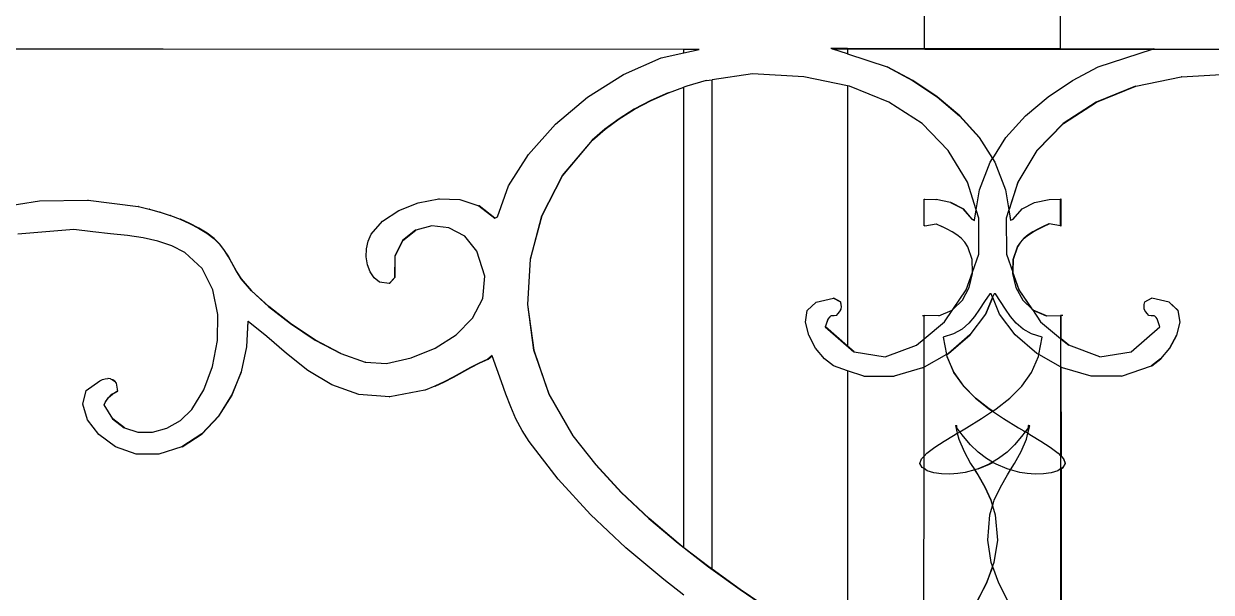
# Model space of a CAD drawing. Header units: inches. Extents: x -343 to 13887, y -13069 to -746.
# Drawn here: x 3454.14 to 3475.61, y -9211.92 to -9201.64 of the extents above; entities that cross this region are included whole.
import ezdxf

# ---------------------------------------------------------------- set-up
doc = ezdxf.new("R2010")
doc.units = ezdxf.units.IN
doc.header["$LTSCALE"] = 17
doc.header["$MEASUREMENT"] = 0
doc.layers.add('OUTLINE', color=1, linetype='Continuous', lineweight=25)

# ---------------------------------------------------------------- blocks, each defined once
blk = doc.blocks.new('fddd')
for p, q in [((-426.08, -3264.215), (-426.08, -3265.049)), ((-423.612, -3265.049), (-423.612, -3264.215)), ((-439.835, -3265.055), (-449.682, -3265.045)), ((-439.835, -3265.055), (-449.679, -3265.055)), ((-430.42, -3265.065), (-439.835, -3265.055)), ((-430.42, -3265.126), (-430.42, -3265.065)), ((-430.42, -3265.126), (-430.146, -3265.065)), ((-430.146, -3265.065), (-430.42, -3265.065)), ((-427.761, -3265.045), (-427.766, -3265.045)), ((-427.734, -3265.055), (-427.761, -3265.045)), ((-427.464, -3265.045), (-427.761, -3265.045)), ((-427.729, -3265.055), (-427.734, -3265.055)), ((-427.464, -3265.142), (-427.729, -3265.055)), ((-427.464, -3265.055), (-427.729, -3265.055)), ((-427.464, -3265.045), (-427.464, -3265.055)), ((-426.08, -3265.049), (-427.464, -3265.045)), ((-427.464, -3265.055), (-427.464, -3265.142)), ((-426.08, -3265.055), (-427.464, -3265.055)), ((-426.08, -3265.049), (-426.08, -3265.055)), ((-424.839, -3265.052), (-426.08, -3265.049)), ((-426.065, -3265.055), (-426.08, -3265.055)), ((-426.065, -3265.055), (-424.839, -3265.052)), ((-426.065, -3265.055), (-423.612, -3265.055)), ((-423.612, -3265.049), (-424.839, -3265.052)), ((-423.612, -3265.055), (-424.839, -3265.052)), ((-423.612, -3265.049), (-423.598, -3265.049)), ((-423.612, -3265.055), (-423.612, -3265.049)), ((-423.612, -3265.055), (-423.598, -3265.055)), ((-423.598, -3265.049), (-421.917, -3265.045)), ((-423.598, -3265.049), (-423.598, -3265.055)), ((-423.598, -3265.055), (-421.949, -3265.055)), ((-422.933, -3265.376), (-421.949, -3265.055)), ((-421.949, -3265.055), (-421.917, -3265.045)), ((-421.949, -3265.055), (-409.847, -3265.055)), ((-431.514, -3265.513), (-430.832, -3265.217)), ((-430.832, -3265.217), (-430.42, -3265.126)), ((-427.464, -3265.142), (-426.749, -3265.376)), ((-432.162, -3265.924), (-431.514, -3265.513)), ((-429.179, -3265.501), (-429.913, -3265.61)), ((-428.251, -3265.555), (-429.179, -3265.501)), ((-426.749, -3265.376), (-426.288, -3265.627)), ((-426.744, -3265.376), (-426.749, -3265.376)), ((-426.283, -3265.627), (-426.744, -3265.376)), ((-423.394, -3265.627), (-422.933, -3265.376)), ((-421.427, -3265.555), (-420.503, -3265.501)), ((-430.7, -3265.847), (-430.42, -3265.746)), ((-430.371, -3265.727), (-430.42, -3265.746)), ((-430.42, -3274.078), (-430.42, -3265.746)), ((-430.367, -3265.727), (-430.371, -3265.727)), ((-430.022, -3265.625), (-430.367, -3265.727)), ((-430.018, -3265.625), (-430.022, -3265.625)), ((-430.018, -3265.625), (-429.913, -3265.61)), ((-429.913, -3274.467), (-429.913, -3265.61)), ((-427.464, -3265.721), (-428.251, -3265.555)), ((-427.464, -3265.721), (-427.464, -3270.432)), ((-427.427, -3265.729), (-427.464, -3265.721)), ((-426.714, -3266.014), (-427.427, -3265.729)), ((-426.288, -3265.627), (-425.845, -3265.922)), ((-426.283, -3265.627), (-426.288, -3265.627)), ((-425.84, -3265.922), (-426.283, -3265.627)), ((-423.837, -3265.922), (-423.394, -3265.627)), ((-422.255, -3265.729), (-422.969, -3266.014)), ((-422.964, -3266.014), (-422.251, -3265.729)), ((-422.255, -3265.729), (-422.251, -3265.729)), ((-422.251, -3265.729), (-421.431, -3265.555)), ((-421.427, -3265.555), (-421.431, -3265.555)), ((-432.744, -3266.417), (-432.162, -3265.924)), ((-430.705, -3265.847), (-431.021, -3265.986)), ((-431.016, -3265.986), (-430.7, -3265.847)), ((-430.7, -3265.847), (-430.705, -3265.847)), ((-425.845, -3265.922), (-425.438, -3266.265)), ((-425.84, -3265.922), (-425.845, -3265.922)), ((-425.433, -3266.265), (-425.84, -3265.922)), ((-424.245, -3266.265), (-423.837, -3265.922)), ((-431.318, -3266.143), (-431.595, -3266.315)), ((-431.59, -3266.315), (-431.313, -3266.143)), ((-431.021, -3265.986), (-431.318, -3266.143)), ((-431.313, -3266.143), (-431.318, -3266.143)), ((-431.313, -3266.143), (-431.016, -3265.986)), ((-431.016, -3265.986), (-431.021, -3265.986)), ((-426.117, -3266.404), (-426.714, -3266.014)), ((-422.969, -3266.014), (-423.566, -3266.404)), ((-423.561, -3266.404), (-422.964, -3266.014)), ((-422.969, -3266.014), (-422.964, -3266.014)), ((-431.595, -3266.315), (-431.849, -3266.502)), ((-431.845, -3266.502), (-431.59, -3266.315)), ((-431.59, -3266.315), (-431.595, -3266.315)), ((-425.438, -3266.265), (-425.084, -3266.657)), ((-425.433, -3266.265), (-425.438, -3266.265)), ((-425.079, -3266.657), (-425.433, -3266.265)), ((-424.599, -3266.657), (-424.245, -3266.265)), ((-433.23, -3266.964), (-432.744, -3266.417)), ((-431.849, -3266.502), (-432.081, -3266.704)), ((-432.076, -3266.704), (-431.845, -3266.502)), ((-431.845, -3266.502), (-431.849, -3266.502)), ((-425.642, -3266.889), (-426.117, -3266.404)), ((-423.566, -3266.404), (-424.04, -3266.889)), ((-424.035, -3266.889), (-423.561, -3266.404)), ((-423.566, -3266.404), (-423.561, -3266.404)), ((-432.081, -3266.704), (-432.619, -3267.346)), ((-432.614, -3267.346), (-432.076, -3266.704)), ((-432.076, -3266.704), (-432.081, -3266.704)), ((-425.079, -3266.657), (-425.084, -3266.657)), ((-425.084, -3266.657), (-424.841, -3267.037)), ((-424.839, -3267.033), (-425.079, -3266.657)), ((-424.839, -3267.033), (-424.599, -3266.657)), ((-433.59, -3267.533), (-433.23, -3266.964)), ((-425.297, -3267.461), (-425.642, -3266.889)), ((-424.882, -3267.101), (-424.841, -3267.037)), ((-424.841, -3267.037), (-424.839, -3267.033)), ((-424.841, -3267.037), (-424.8, -3267.101)), ((-424.04, -3266.889), (-424.385, -3267.461)), ((-424.38, -3267.461), (-424.035, -3266.889)), ((-424.04, -3266.889), (-424.035, -3266.889)), ((-425.077, -3267.6), (-424.882, -3267.101)), ((-424.8, -3267.101), (-424.606, -3267.6)), ((-432.619, -3267.346), (-432.992, -3268.073)), ((-432.988, -3268.073), (-432.614, -3267.346)), ((-432.614, -3267.346), (-432.619, -3267.346)), ((-425.135, -3267.967), (-425.297, -3267.461)), ((-424.385, -3267.461), (-424.544, -3267.957)), ((-424.543, -3267.967), (-424.38, -3267.461)), ((-424.385, -3267.461), (-424.38, -3267.461)), ((-433.792, -3268.093), (-433.59, -3267.533)), ((-425.135, -3267.967), (-425.077, -3267.6)), ((-424.606, -3267.6), (-424.547, -3267.967)), ((-442.895, -3267.933), (-442.073, -3267.803)), ((-442.073, -3267.803), (-441.198, -3267.788)), ((-441.193, -3267.788), (-441.198, -3267.788)), ((-441.193, -3267.788), (-440.288, -3267.907)), ((-435.578, -3267.976), (-435.229, -3267.837)), ((-435.229, -3267.837), (-434.852, -3267.767)), ((-434.847, -3267.767), (-434.852, -3267.767)), ((-434.847, -3267.767), (-434.475, -3267.78)), ((-434.47, -3267.78), (-434.475, -3267.78)), ((-434.47, -3267.78), (-434.128, -3267.891)), ((-434.128, -3267.891), (-433.841, -3268.114)), ((-434.123, -3267.891), (-434.128, -3267.891)), ((-433.838, -3268.113), (-434.123, -3267.891)), ((-426.08, -3267.774), (-426.065, -3267.774)), ((-426.08, -3268.257), (-426.08, -3267.774)), ((-426.065, -3267.774), (-425.867, -3267.777)), ((-425.867, -3267.777), (-425.862, -3267.777)), ((-425.599, -3267.832), (-425.862, -3267.777)), ((-425.599, -3267.832), (-425.595, -3267.832)), ((-425.599, -3267.832), (-425.375, -3267.949)), ((-425.37, -3267.949), (-425.595, -3267.832)), ((-424.308, -3267.949), (-424.083, -3267.832)), ((-424.083, -3267.832), (-423.815, -3267.777)), ((-423.815, -3267.777), (-423.613, -3267.774)), ((-423.598, -3267.774), (-423.613, -3267.774)), ((-423.612, -3268.255), (-423.613, -3267.774)), ((-423.598, -3268.257), (-423.598, -3267.774)), ((-440.284, -3267.907), (-440.288, -3267.907)), ((-440.284, -3267.907), (-440.091, -3267.952)), ((-440.086, -3267.952), (-440.091, -3267.952)), ((-440.086, -3267.952), (-439.897, -3268.006)), ((-439.893, -3268.006), (-439.897, -3268.006)), ((-439.893, -3268.006), (-439.71, -3268.067)), ((-439.705, -3268.067), (-439.71, -3268.067)), ((-439.705, -3268.067), (-439.529, -3268.136)), ((-435.869, -3268.17), (-435.578, -3267.976)), ((-433.841, -3268.114), (-433.838, -3268.113)), ((-433.838, -3268.113), (-433.792, -3268.093)), ((-432.992, -3268.073), (-433.203, -3268.859)), ((-433.198, -3268.859), (-432.988, -3268.073)), ((-432.988, -3268.073), (-432.992, -3268.073)), ((-425.375, -3267.949), (-425.37, -3267.949)), ((-425.375, -3267.949), (-425.215, -3268.135)), ((-425.21, -3268.135), (-425.37, -3267.949)), ((-425.165, -3268.154), (-425.135, -3267.967)), ((-425.088, -3268.114), (-425.135, -3267.967)), ((-425.09, -3268.765), (-425.088, -3268.114)), ((-424.547, -3267.967), (-424.595, -3268.114)), ((-424.595, -3268.114), (-424.592, -3268.765)), ((-424.544, -3267.957), (-424.547, -3267.967)), ((-424.547, -3267.967), (-424.517, -3268.155)), ((-424.543, -3267.967), (-424.544, -3267.957)), ((-424.513, -3268.154), (-424.543, -3267.967)), ((-424.468, -3268.135), (-424.308, -3267.949)), ((-441.454, -3268.321), (-442.466, -3268.404)), ((-441.11, -3268.364), (-441.454, -3268.321)), ((-439.529, -3268.136), (-439.358, -3268.212)), ((-439.525, -3268.136), (-439.529, -3268.136)), ((-439.353, -3268.212), (-439.525, -3268.136)), ((-439.358, -3268.212), (-439.197, -3268.294)), ((-439.353, -3268.212), (-439.358, -3268.212)), ((-439.192, -3268.294), (-439.353, -3268.212)), ((-439.197, -3268.294), (-439.049, -3268.384)), ((-439.192, -3268.294), (-439.197, -3268.294)), ((-439.044, -3268.384), (-439.192, -3268.294)), ((-436.073, -3268.404), (-435.869, -3268.17)), ((-434.979, -3268.254), (-435.268, -3268.332)), ((-434.669, -3268.289), (-434.979, -3268.254)), ((-434.384, -3268.441), (-434.669, -3268.289)), ((-426.065, -3268.255), (-426.08, -3268.257)), ((-426.065, -3268.255), (-425.859, -3268.218)), ((-425.859, -3268.218), (-425.759, -3268.265)), ((-425.662, -3268.312), (-425.759, -3268.265)), ((-425.571, -3268.362), (-425.662, -3268.312)), ((-425.215, -3268.135), (-425.21, -3268.135)), ((-425.215, -3268.135), (-425.165, -3268.155)), ((-425.165, -3268.154), (-425.21, -3268.135)), ((-425.165, -3268.155), (-425.165, -3268.154)), ((-424.517, -3268.155), (-424.513, -3268.154)), ((-424.513, -3268.154), (-424.468, -3268.135)), ((-424.02, -3268.312), (-424.111, -3268.362)), ((-424.107, -3268.362), (-424.016, -3268.312)), ((-423.924, -3268.265), (-424.02, -3268.312)), ((-424.016, -3268.312), (-424.02, -3268.312)), ((-424.016, -3268.312), (-423.919, -3268.265)), ((-423.823, -3268.218), (-423.924, -3268.265)), ((-423.919, -3268.265), (-423.924, -3268.265)), ((-423.919, -3268.265), (-423.82, -3268.218)), ((-423.82, -3268.218), (-423.823, -3268.218)), ((-423.612, -3268.255), (-423.82, -3268.218)), ((-423.612, -3268.255), (-423.598, -3268.257)), ((-440.787, -3268.398), (-441.11, -3268.364)), ((-440.483, -3268.43), (-440.787, -3268.398)), ((-440.198, -3268.471), (-440.483, -3268.43)), ((-439.931, -3268.53), (-440.198, -3268.471)), ((-439.68, -3268.615), (-439.931, -3268.53)), ((-439.049, -3268.384), (-438.92, -3268.481)), ((-439.044, -3268.384), (-439.049, -3268.384)), ((-438.915, -3268.481), (-439.044, -3268.384)), ((-438.92, -3268.481), (-438.816, -3268.586)), ((-438.915, -3268.481), (-438.92, -3268.481)), ((-438.812, -3268.586), (-438.915, -3268.481)), ((-436.159, -3268.669), (-436.129, -3268.529)), ((-436.129, -3268.529), (-436.073, -3268.404)), ((-435.509, -3268.518), (-435.649, -3268.806)), ((-435.644, -3268.806), (-435.505, -3268.518)), ((-435.272, -3268.332), (-435.509, -3268.518)), ((-435.505, -3268.518), (-435.509, -3268.518)), ((-435.505, -3268.518), (-435.268, -3268.332)), ((-435.268, -3268.332), (-435.272, -3268.332)), ((-434.164, -3268.715), (-434.384, -3268.441)), ((-425.487, -3268.416), (-425.571, -3268.362)), ((-425.411, -3268.477), (-425.487, -3268.416)), ((-425.344, -3268.549), (-425.411, -3268.477)), ((-424.272, -3268.477), (-424.338, -3268.549)), ((-424.333, -3268.549), (-424.267, -3268.477)), ((-424.196, -3268.416), (-424.272, -3268.477)), ((-424.267, -3268.477), (-424.272, -3268.477)), ((-424.267, -3268.477), (-424.191, -3268.416)), ((-424.111, -3268.362), (-424.196, -3268.416)), ((-424.191, -3268.416), (-424.196, -3268.416)), ((-424.191, -3268.416), (-424.107, -3268.362)), ((-424.107, -3268.362), (-424.111, -3268.362)), ((-439.445, -3268.736), (-439.68, -3268.615)), ((-439.132, -3269.029), (-439.445, -3268.736)), ((-438.816, -3268.586), (-438.732, -3268.698)), ((-438.812, -3268.586), (-438.816, -3268.586)), ((-438.727, -3268.698), (-438.812, -3268.586)), ((-438.732, -3268.698), (-438.658, -3268.816)), ((-438.727, -3268.698), (-438.732, -3268.698)), ((-438.653, -3268.816), (-438.727, -3268.698)), ((-436.164, -3268.815), (-436.159, -3268.669)), ((-434.021, -3269.164), (-434.164, -3268.715)), ((-425.289, -3268.632), (-425.344, -3268.549)), ((-425.212, -3268.862), (-425.289, -3268.632)), ((-424.393, -3268.632), (-424.471, -3268.862)), ((-424.466, -3268.862), (-424.389, -3268.632)), ((-424.338, -3268.549), (-424.393, -3268.632)), ((-424.389, -3268.632), (-424.393, -3268.632)), ((-424.389, -3268.632), (-424.333, -3268.549)), ((-424.333, -3268.549), (-424.338, -3268.549)), ((-438.658, -3268.816), (-438.514, -3269.074)), ((-438.653, -3268.816), (-438.658, -3268.816)), ((-438.509, -3269.074), (-438.653, -3268.816)), ((-436.143, -3268.957), (-436.164, -3268.815)), ((-436.096, -3269.088), (-436.143, -3268.957)), ((-435.649, -3268.806), (-435.651, -3269.192)), ((-435.644, -3268.806), (-435.649, -3268.806)), ((-435.647, -3269.192), (-435.644, -3268.806)), ((-433.203, -3268.859), (-433.25, -3269.678)), ((-433.246, -3269.678), (-433.198, -3268.859)), ((-433.198, -3268.859), (-433.203, -3268.859)), ((-425.205, -3269.094), (-425.212, -3268.862)), ((-425.205, -3269.094), (-425.09, -3268.765)), ((-424.592, -3268.765), (-424.477, -3269.094)), ((-424.471, -3268.862), (-424.477, -3269.081)), ((-424.473, -3269.094), (-424.466, -3268.862)), ((-424.466, -3268.862), (-424.471, -3268.862)), ((-438.938, -3269.414), (-439.132, -3269.029)), ((-438.514, -3269.074), (-438.429, -3269.213)), ((-438.509, -3269.074), (-438.514, -3269.074)), ((-438.424, -3269.213), (-438.509, -3269.074)), ((-436.023, -3269.197), (-436.096, -3269.088)), ((-434.058, -3269.569), (-434.021, -3269.164)), ((-425.316, -3269.414), (-425.205, -3269.094)), ((-425.264, -3269.372), (-425.204, -3269.117)), ((-425.204, -3269.117), (-425.205, -3269.094)), ((-424.477, -3269.094), (-424.478, -3269.117)), ((-424.478, -3269.117), (-424.419, -3269.372)), ((-424.473, -3269.094), (-424.477, -3269.081)), ((-424.477, -3269.081), (-424.477, -3269.094)), ((-424.477, -3269.094), (-424.473, -3269.107)), ((-424.361, -3269.414), (-424.473, -3269.094)), ((-424.473, -3269.107), (-424.473, -3269.094)), ((-424.473, -3269.107), (-424.366, -3269.414)), ((-438.429, -3269.213), (-438.242, -3269.431)), ((-438.424, -3269.213), (-438.429, -3269.213)), ((-438.238, -3269.431), (-438.424, -3269.213)), ((-435.924, -3269.275), (-436.023, -3269.197)), ((-435.751, -3269.296), (-435.924, -3269.275)), ((-435.651, -3269.192), (-435.751, -3269.296)), ((-435.746, -3269.296), (-435.751, -3269.296)), ((-435.746, -3269.296), (-435.647, -3269.192)), ((-435.647, -3269.192), (-435.651, -3269.192)), ((-425.386, -3269.602), (-425.264, -3269.372)), ((-424.419, -3269.372), (-424.296, -3269.602)), ((-438.849, -3269.859), (-438.938, -3269.414)), ((-438.242, -3269.431), (-437.933, -3269.714)), ((-438.238, -3269.431), (-438.242, -3269.431)), ((-437.928, -3269.714), (-438.238, -3269.431)), ((-434.241, -3269.925), (-434.058, -3269.569)), ((-428.032, -3269.634), (-427.716, -3269.566)), ((-427.715, -3269.566), (-427.716, -3269.566)), ((-427.711, -3269.566), (-427.715, -3269.566)), ((-427.715, -3269.566), (-427.592, -3269.628)), ((-427.588, -3269.628), (-427.711, -3269.566)), ((-425.56, -3269.77), (-425.316, -3269.414)), ((-425.56, -3269.77), (-425.386, -3269.602)), ((-424.892, -3269.483), (-424.987, -3269.626)), ((-424.841, -3269.546), (-424.968, -3269.853)), ((-424.963, -3269.853), (-424.839, -3269.552)), ((-424.867, -3269.483), (-424.892, -3269.483)), ((-424.841, -3269.546), (-424.867, -3269.483)), ((-424.815, -3269.483), (-424.841, -3269.546)), ((-424.839, -3269.552), (-424.841, -3269.546)), ((-424.714, -3269.853), (-424.839, -3269.552)), ((-424.79, -3269.483), (-424.815, -3269.483)), ((-424.695, -3269.626), (-424.79, -3269.483)), ((-424.366, -3269.414), (-424.361, -3269.414)), ((-424.366, -3269.414), (-424.131, -3269.756)), ((-424.117, -3269.77), (-424.361, -3269.414)), ((-424.296, -3269.602), (-424.122, -3269.77)), ((-422.09, -3269.628), (-421.966, -3269.566)), ((-421.966, -3269.566), (-421.963, -3269.566)), ((-421.961, -3269.566), (-421.963, -3269.566)), ((-421.651, -3269.634), (-421.961, -3269.566)), ((-437.933, -3269.714), (-437.537, -3270.024)), ((-437.928, -3269.714), (-437.933, -3269.714)), ((-437.532, -3270.024), (-437.928, -3269.714)), ((-433.25, -3269.678), (-433.137, -3270.501)), ((-433.246, -3269.678), (-433.25, -3269.678)), ((-433.132, -3270.501), (-433.246, -3269.678)), ((-428.226, -3269.999), (-428.192, -3269.789)), ((-428.192, -3269.789), (-428.032, -3269.634)), ((-427.613, -3269.813), (-427.637, -3269.843)), ((-427.632, -3269.843), (-427.609, -3269.813)), ((-427.596, -3269.785), (-427.613, -3269.813)), ((-427.609, -3269.813), (-427.613, -3269.813)), ((-427.609, -3269.813), (-427.591, -3269.785)), ((-427.584, -3269.755), (-427.596, -3269.785)), ((-427.591, -3269.785), (-427.596, -3269.785)), ((-427.588, -3269.628), (-427.592, -3269.628)), ((-427.592, -3269.628), (-427.582, -3269.68)), ((-427.591, -3269.785), (-427.58, -3269.755)), ((-427.578, -3269.68), (-427.588, -3269.628)), ((-427.58, -3269.721), (-427.584, -3269.755)), ((-427.58, -3269.755), (-427.584, -3269.755)), ((-427.578, -3269.68), (-427.582, -3269.68)), ((-427.582, -3269.68), (-427.58, -3269.721)), ((-427.58, -3269.755), (-427.575, -3269.721)), ((-427.575, -3269.721), (-427.58, -3269.721)), ((-427.575, -3269.721), (-427.578, -3269.68)), ((-425.811, -3269.88), (-425.57, -3269.78)), ((-425.71, -3269.989), (-425.56, -3269.77)), ((-425.57, -3269.78), (-425.56, -3269.77)), ((-425.076, -3269.765), (-425.167, -3269.897)), ((-424.987, -3269.626), (-425.076, -3269.765)), ((-424.607, -3269.765), (-424.695, -3269.626)), ((-424.516, -3269.897), (-424.607, -3269.765)), ((-424.117, -3269.77), (-424.131, -3269.756)), ((-424.131, -3269.756), (-424.122, -3269.77)), ((-424.122, -3269.77), (-424.112, -3269.78)), ((-424.122, -3269.77), (-423.972, -3269.989)), ((-424.108, -3269.78), (-424.117, -3269.77)), ((-424.112, -3269.78), (-424.117, -3269.77)), ((-424.11, -3269.78), (-424.112, -3269.78)), ((-424.108, -3269.78), (-424.11, -3269.78)), ((-424.11, -3269.78), (-423.871, -3269.88)), ((-423.866, -3269.88), (-424.108, -3269.78)), ((-422.102, -3269.721), (-422.1, -3269.68)), ((-422.098, -3269.755), (-422.102, -3269.721)), ((-422.1, -3269.68), (-422.09, -3269.628)), ((-422.087, -3269.785), (-422.098, -3269.755)), ((-422.069, -3269.813), (-422.087, -3269.785)), ((-422.045, -3269.843), (-422.069, -3269.813)), ((-421.651, -3269.634), (-421.491, -3269.789)), ((-421.651, -3269.634), (-421.646, -3269.634)), ((-421.486, -3269.789), (-421.646, -3269.634)), ((-421.491, -3269.789), (-421.456, -3269.999)), ((-421.491, -3269.789), (-421.486, -3269.789)), ((-421.451, -3269.999), (-421.486, -3269.789)), ((-438.855, -3270.332), (-438.849, -3269.859)), ((-438.305, -3269.98), (-438.327, -3270.442)), ((-438.322, -3270.442), (-438.3, -3269.984)), ((-438.3, -3269.984), (-438.305, -3269.98)), ((-437.965, -3270.254), (-438.3, -3269.984)), ((-437.537, -3270.024), (-437.089, -3270.321)), ((-437.532, -3270.024), (-437.537, -3270.024)), ((-437.084, -3270.321), (-437.532, -3270.024)), ((-434.54, -3270.226), (-434.241, -3269.925)), ((-428.166, -3270.235), (-428.226, -3269.999)), ((-427.815, -3269.939), (-427.865, -3270.084)), ((-427.86, -3270.084), (-427.811, -3269.939)), ((-427.797, -3269.915), (-427.815, -3269.939)), ((-427.811, -3269.939), (-427.815, -3269.939)), ((-427.811, -3269.939), (-427.792, -3269.915)), ((-427.784, -3269.9), (-427.797, -3269.915)), ((-427.792, -3269.915), (-427.797, -3269.915)), ((-427.792, -3269.915), (-427.78, -3269.9)), ((-427.774, -3269.89), (-427.784, -3269.9)), ((-427.78, -3269.9), (-427.784, -3269.9)), ((-427.78, -3269.9), (-427.769, -3269.89)), ((-427.769, -3269.89), (-427.774, -3269.89)), ((-427.76, -3269.885), (-427.769, -3269.89)), ((-427.756, -3269.885), (-427.76, -3269.885)), ((-427.741, -3269.882), (-427.756, -3269.885)), ((-427.736, -3269.882), (-427.741, -3269.882)), ((-427.711, -3269.88), (-427.736, -3269.882)), ((-427.706, -3269.88), (-427.711, -3269.88)), ((-427.667, -3269.877), (-427.706, -3269.88)), ((-427.637, -3269.843), (-427.667, -3269.877)), ((-427.662, -3269.877), (-427.667, -3269.877)), ((-427.662, -3269.877), (-427.632, -3269.843)), ((-427.632, -3269.843), (-427.637, -3269.843)), ((-426.107, -3269.877), (-426.102, -3269.877)), ((-426.102, -3269.877), (-426.08, -3269.877)), ((-426.08, -3269.877), (-426.065, -3269.877)), ((-426.08, -3270.301), (-426.08, -3269.877)), ((-426.08, -3270.301), (-425.71, -3269.989)), ((-425.811, -3269.88), (-426.065, -3269.877)), ((-425.269, -3270.018), (-425.392, -3270.123)), ((-425.167, -3269.897), (-425.269, -3270.018)), ((-424.968, -3269.853), (-425.252, -3270.226)), ((-425.247, -3270.226), (-424.963, -3269.853)), ((-424.963, -3269.853), (-424.968, -3269.853)), ((-424.431, -3270.226), (-424.714, -3269.853)), ((-424.413, -3270.018), (-424.516, -3269.897)), ((-424.29, -3270.123), (-424.413, -3270.018)), ((-423.972, -3269.989), (-423.612, -3270.293)), ((-423.871, -3269.88), (-423.866, -3269.88)), ((-423.866, -3269.88), (-423.612, -3269.877)), ((-423.598, -3269.877), (-423.612, -3269.877)), ((-423.612, -3269.877), (-423.612, -3270.288)), ((-423.575, -3269.877), (-423.598, -3269.877)), ((-423.598, -3270.301), (-423.598, -3269.877)), ((-423.57, -3269.877), (-423.575, -3269.877)), ((-422.016, -3269.877), (-422.045, -3269.843)), ((-421.971, -3269.88), (-422.016, -3269.877)), ((-421.941, -3269.882), (-421.971, -3269.88)), ((-421.922, -3269.885), (-421.941, -3269.882)), ((-421.909, -3269.89), (-421.922, -3269.885)), ((-421.898, -3269.9), (-421.909, -3269.89)), ((-421.885, -3269.915), (-421.898, -3269.9)), ((-421.867, -3269.939), (-421.885, -3269.915)), ((-421.817, -3270.084), (-421.867, -3269.939)), ((-421.456, -3269.999), (-421.517, -3270.235)), ((-421.512, -3270.235), (-421.451, -3269.999)), ((-421.456, -3269.999), (-421.451, -3269.999)), ((-437.607, -3270.564), (-437.965, -3270.254)), ((-434.921, -3270.467), (-434.54, -3270.226)), ((-428.04, -3270.466), (-428.166, -3270.235)), ((-427.865, -3270.084), (-427.349, -3270.537)), ((-427.86, -3270.084), (-427.865, -3270.084)), ((-427.464, -3270.432), (-427.86, -3270.084)), ((-425.545, -3270.208), (-425.735, -3270.271)), ((-425.252, -3270.226), (-425.639, -3270.563)), ((-425.635, -3270.563), (-425.247, -3270.226)), ((-425.392, -3270.123), (-425.545, -3270.208)), ((-425.247, -3270.226), (-425.252, -3270.226)), ((-424.043, -3270.563), (-424.431, -3270.226)), ((-424.138, -3270.208), (-424.29, -3270.123)), ((-423.947, -3270.271), (-424.138, -3270.208)), ((-422.333, -3270.537), (-421.817, -3270.084)), ((-421.517, -3270.235), (-421.642, -3270.466)), ((-421.637, -3270.466), (-421.512, -3270.235)), ((-421.517, -3270.235), (-421.512, -3270.235)), ((-438.944, -3270.797), (-438.855, -3270.332)), ((-438.327, -3270.442), (-438.426, -3270.895)), ((-438.421, -3270.895), (-438.322, -3270.442)), ((-438.322, -3270.442), (-438.327, -3270.442)), ((-437.089, -3270.321), (-436.627, -3270.567)), ((-437.084, -3270.321), (-437.089, -3270.321)), ((-436.622, -3270.567), (-437.084, -3270.321)), ((-435.351, -3270.643), (-434.921, -3270.467)), ((-427.881, -3270.66), (-428.04, -3270.466)), ((-427.345, -3270.537), (-427.464, -3270.432)), ((-426.782, -3270.623), (-426.217, -3270.416)), ((-426.217, -3270.416), (-426.08, -3270.301)), ((-426.08, -3270.811), (-426.08, -3270.301)), ((-425.735, -3270.271), (-425.676, -3270.583)), ((-424.006, -3270.583), (-423.947, -3270.271)), ((-423.598, -3270.301), (-423.612, -3270.288)), ((-423.612, -3270.288), (-423.612, -3270.293)), ((-423.612, -3270.293), (-423.598, -3270.305)), ((-423.612, -3270.293), (-423.612, -3270.805)), ((-423.461, -3270.416), (-423.598, -3270.301)), ((-423.598, -3270.305), (-423.598, -3270.301)), ((-423.598, -3270.305), (-423.465, -3270.416)), ((-423.465, -3270.416), (-423.461, -3270.416)), ((-422.901, -3270.623), (-423.461, -3270.416)), ((-421.642, -3270.466), (-421.802, -3270.66)), ((-421.797, -3270.66), (-421.637, -3270.466)), ((-421.642, -3270.466), (-421.637, -3270.466)), ((-437.219, -3270.87), (-437.607, -3270.564)), ((-436.622, -3270.567), (-436.627, -3270.567)), ((-436.622, -3270.567), (-436.185, -3270.722)), ((-435.8, -3270.748), (-435.351, -3270.643)), ((-433.965, -3270.665), (-434.126, -3270.737)), ((-434.121, -3270.737), (-433.96, -3270.665)), ((-433.891, -3270.603), (-433.965, -3270.665)), ((-433.96, -3270.665), (-433.965, -3270.665)), ((-433.96, -3270.665), (-433.89, -3270.606)), ((-433.89, -3270.606), (-433.891, -3270.603)), ((-433.804, -3270.84), (-433.89, -3270.606)), ((-433.132, -3270.501), (-433.137, -3270.501)), ((-433.137, -3270.501), (-432.862, -3271.302)), ((-432.857, -3271.302), (-433.132, -3270.501)), ((-427.716, -3270.789), (-427.881, -3270.66)), ((-427.345, -3270.537), (-427.349, -3270.537)), ((-427.345, -3270.537), (-426.782, -3270.623)), ((-425.676, -3270.583), (-426.08, -3270.811)), ((-425.672, -3270.581), (-425.676, -3270.583)), ((-425.676, -3270.586), (-425.671, -3270.583)), ((-425.676, -3270.583), (-425.676, -3270.586)), ((-425.676, -3270.586), (-425.67, -3270.616)), ((-425.639, -3270.563), (-425.672, -3270.581)), ((-425.671, -3270.583), (-425.672, -3270.581)), ((-425.671, -3270.583), (-425.635, -3270.563)), ((-425.665, -3270.616), (-425.671, -3270.583)), ((-425.67, -3270.616), (-425.665, -3270.616)), ((-425.67, -3270.616), (-425.544, -3270.909)), ((-425.539, -3270.909), (-425.665, -3270.616)), ((-425.635, -3270.563), (-425.639, -3270.563)), ((-424.139, -3270.909), (-424.013, -3270.616)), ((-424.006, -3270.583), (-424.043, -3270.563)), ((-424.013, -3270.616), (-424.006, -3270.583)), ((-423.612, -3270.805), (-424.006, -3270.583)), ((-422.901, -3270.623), (-422.333, -3270.537)), ((-421.802, -3270.66), (-421.966, -3270.789)), ((-421.961, -3270.789), (-421.797, -3270.66)), ((-421.802, -3270.66), (-421.797, -3270.66)), ((-439.103, -3271.224), (-438.944, -3270.797)), ((-438.426, -3270.895), (-438.597, -3271.321)), ((-438.593, -3271.321), (-438.421, -3270.895)), ((-438.421, -3270.895), (-438.426, -3270.895)), ((-436.787, -3271.13), (-437.219, -3270.87)), ((-436.18, -3270.722), (-436.185, -3270.722)), ((-436.18, -3270.722), (-435.8, -3270.748)), ((-434.281, -3270.819), (-434.592, -3270.993)), ((-434.588, -3270.993), (-434.277, -3270.819)), ((-434.126, -3270.737), (-434.281, -3270.819)), ((-434.277, -3270.819), (-434.281, -3270.819)), ((-434.277, -3270.819), (-434.121, -3270.737)), ((-434.121, -3270.737), (-434.126, -3270.737)), ((-433.721, -3271.074), (-433.804, -3270.84)), ((-427.464, -3270.876), (-427.716, -3270.789)), ((-427.464, -3270.876), (-427.464, -3276.271)), ((-427.17, -3270.976), (-427.464, -3270.876)), ((-426.106, -3270.825), (-426.62, -3270.976)), ((-426.08, -3270.811), (-426.106, -3270.825)), ((-426.101, -3270.825), (-426.106, -3270.825)), ((-426.101, -3270.825), (-426.08, -3270.813)), ((-426.08, -3270.813), (-426.08, -3270.811)), ((-426.08, -3272.424), (-426.08, -3270.813)), ((-423.598, -3270.813), (-423.612, -3270.805)), ((-423.612, -3270.805), (-423.612, -3272.409)), ((-423.597, -3272.424), (-423.598, -3270.813)), ((-423.577, -3270.825), (-423.598, -3270.813)), ((-423.058, -3270.976), (-423.577, -3270.825)), ((-422.508, -3270.976), (-421.966, -3270.789)), ((-421.966, -3270.789), (-421.961, -3270.789)), ((-441.226, -3271.236), (-440.983, -3271.059)), ((-440.983, -3271.059), (-440.934, -3271.036)), ((-440.934, -3271.036), (-440.886, -3271.023)), ((-440.886, -3271.023), (-440.838, -3271.019)), ((-440.838, -3271.019), (-440.836, -3271.019)), ((-440.833, -3271.019), (-440.836, -3271.019)), ((-440.793, -3271.024), (-440.833, -3271.019)), ((-440.788, -3271.024), (-440.793, -3271.024)), ((-440.788, -3271.024), (-440.752, -3271.039)), ((-440.752, -3271.039), (-440.715, -3271.065)), ((-440.747, -3271.039), (-440.752, -3271.039)), ((-440.711, -3271.065), (-440.747, -3271.039)), ((-440.715, -3271.065), (-440.685, -3271.1)), ((-440.711, -3271.065), (-440.715, -3271.065)), ((-440.68, -3271.1), (-440.711, -3271.065)), ((-440.685, -3271.1), (-440.66, -3271.245)), ((-440.68, -3271.1), (-440.685, -3271.1)), ((-440.656, -3271.245), (-440.68, -3271.1)), ((-434.754, -3271.078), (-434.924, -3271.157)), ((-434.919, -3271.157), (-434.749, -3271.078)), ((-434.592, -3270.993), (-434.754, -3271.078)), ((-434.749, -3271.078), (-434.754, -3271.078)), ((-434.749, -3271.078), (-434.588, -3270.993)), ((-434.588, -3270.993), (-434.592, -3270.993)), ((-433.639, -3271.303), (-433.721, -3271.074)), ((-427.17, -3270.976), (-426.62, -3270.976)), ((-425.544, -3270.909), (-425.368, -3271.158)), ((-425.544, -3270.909), (-425.539, -3270.909)), ((-425.363, -3271.158), (-425.539, -3270.909)), ((-424.315, -3271.158), (-424.139, -3270.909)), ((-422.508, -3270.976), (-423.058, -3270.976)), ((-441.291, -3271.484), (-441.226, -3271.236)), ((-440.795, -3271.33), (-440.827, -3271.36)), ((-440.823, -3271.36), (-440.79, -3271.33)), ((-440.758, -3271.302), (-440.795, -3271.33)), ((-440.79, -3271.33), (-440.795, -3271.33)), ((-440.79, -3271.33), (-440.753, -3271.302)), ((-440.713, -3271.275), (-440.758, -3271.302)), ((-440.753, -3271.302), (-440.758, -3271.302)), ((-440.753, -3271.302), (-440.709, -3271.275)), ((-440.66, -3271.245), (-440.713, -3271.275)), ((-440.709, -3271.275), (-440.713, -3271.275)), ((-440.709, -3271.275), (-440.656, -3271.245)), ((-440.656, -3271.245), (-440.66, -3271.245)), ((-439.321, -3271.577), (-439.103, -3271.224)), ((-438.597, -3271.321), (-438.836, -3271.701)), ((-438.831, -3271.701), (-438.593, -3271.321)), ((-438.593, -3271.321), (-438.597, -3271.321)), ((-436.299, -3271.304), (-436.787, -3271.13)), ((-435.743, -3271.349), (-436.299, -3271.304)), ((-435.106, -3271.225), (-435.739, -3271.349)), ((-435.101, -3271.225), (-435.106, -3271.225)), ((-434.924, -3271.157), (-435.101, -3271.225)), ((-434.919, -3271.157), (-434.924, -3271.157)), ((-433.553, -3271.527), (-433.639, -3271.303)), ((-432.857, -3271.302), (-432.862, -3271.302)), ((-432.862, -3271.302), (-432.428, -3272.054)), ((-432.423, -3272.054), (-432.857, -3271.302)), ((-425.368, -3271.158), (-425.363, -3271.158)), ((-425.368, -3271.158), (-425.152, -3271.373)), ((-425.147, -3271.373), (-425.363, -3271.158)), ((-424.53, -3271.373), (-424.315, -3271.158)), ((-441.206, -3271.762), (-441.291, -3271.484)), ((-440.882, -3271.44), (-440.908, -3271.494)), ((-440.908, -3271.494), (-440.751, -3271.747)), ((-440.904, -3271.494), (-440.908, -3271.494)), ((-440.904, -3271.494), (-440.877, -3271.44)), ((-440.746, -3271.747), (-440.904, -3271.494)), ((-440.856, -3271.396), (-440.882, -3271.44)), ((-440.877, -3271.44), (-440.882, -3271.44)), ((-440.877, -3271.44), (-440.851, -3271.396)), ((-440.827, -3271.36), (-440.856, -3271.396)), ((-440.851, -3271.396), (-440.856, -3271.396)), ((-440.851, -3271.396), (-440.823, -3271.36)), ((-440.823, -3271.36), (-440.827, -3271.36)), ((-435.742, -3271.349), (-435.743, -3271.349)), ((-435.742, -3271.349), (-435.739, -3271.349)), ((-433.458, -3271.745), (-433.553, -3271.527)), ((-425.152, -3271.373), (-425.147, -3271.373)), ((-425.152, -3271.373), (-424.907, -3271.564)), ((-424.902, -3271.564), (-425.147, -3271.373)), ((-424.775, -3271.564), (-424.53, -3271.373)), ((-440.998, -3272.031), (-441.206, -3271.762)), ((-440.751, -3271.747), (-440.54, -3271.909)), ((-440.746, -3271.747), (-440.751, -3271.747)), ((-440.535, -3271.909), (-440.746, -3271.747)), ((-439.526, -3271.776), (-439.321, -3271.577)), ((-438.836, -3271.701), (-439.139, -3272.018)), ((-439.134, -3272.018), (-438.831, -3271.701)), ((-438.831, -3271.701), (-438.836, -3271.701)), ((-433.348, -3271.955), (-433.458, -3271.745)), ((-425.311, -3271.909), (-425.039, -3271.739)), ((-425.039, -3271.739), (-424.841, -3271.608)), ((-424.907, -3271.564), (-424.902, -3271.564)), ((-424.907, -3271.564), (-424.841, -3271.608)), ((-424.839, -3271.606), (-424.902, -3271.564)), ((-424.841, -3271.608), (-424.839, -3271.606)), ((-424.841, -3271.608), (-424.643, -3271.739)), ((-424.839, -3271.606), (-424.775, -3271.564)), ((-424.643, -3271.739), (-424.371, -3271.909)), ((-440.535, -3271.909), (-440.54, -3271.909)), ((-440.535, -3271.909), (-440.294, -3271.987)), ((-440.031, -3271.987), (-439.769, -3271.915)), ((-439.769, -3271.915), (-439.526, -3271.776)), ((-433.221, -3272.158), (-433.348, -3271.955)), ((-425.512, -3271.868), (-425.507, -3271.868)), ((-425.512, -3271.868), (-425.479, -3272.008)), ((-425.475, -3272.005), (-425.507, -3271.868)), ((-425.507, -3271.868), (-425.487, -3271.868)), ((-425.487, -3271.909), (-425.487, -3271.868)), ((-425.432, -3271.981), (-425.487, -3271.909)), ((-425.432, -3271.981), (-425.405, -3271.965)), ((-425.405, -3271.965), (-425.311, -3271.909)), ((-424.371, -3271.909), (-424.277, -3271.965)), ((-424.277, -3271.965), (-424.25, -3271.981)), ((-424.248, -3271.979), (-424.25, -3271.981)), ((-424.195, -3271.909), (-424.248, -3271.979)), ((-424.245, -3271.981), (-424.248, -3271.979)), ((-424.245, -3271.981), (-424.19, -3271.909)), ((-424.203, -3272.005), (-424.17, -3271.868)), ((-424.195, -3271.868), (-424.195, -3271.909)), ((-424.19, -3271.868), (-424.195, -3271.868)), ((-424.19, -3271.909), (-424.195, -3271.909)), ((-424.19, -3271.909), (-424.19, -3271.868)), ((-424.19, -3271.868), (-424.17, -3271.868)), ((-440.696, -3272.251), (-440.998, -3272.031)), ((-440.294, -3271.987), (-440.031, -3271.987)), ((-439.139, -3272.018), (-439.5, -3272.252)), ((-439.495, -3272.252), (-439.134, -3272.018)), ((-439.134, -3272.018), (-439.139, -3272.018)), ((-432.698, -3272.837), (-433.221, -3272.158)), ((-432.428, -3272.054), (-432.014, -3272.581)), ((-432.423, -3272.054), (-432.428, -3272.054)), ((-432.01, -3272.581), (-432.423, -3272.054)), ((-425.882, -3272.259), (-425.715, -3272.149)), ((-425.715, -3272.149), (-425.548, -3272.048)), ((-425.548, -3272.048), (-425.479, -3272.008)), ((-425.479, -3272.008), (-425.475, -3272.005)), ((-425.479, -3272.008), (-425.453, -3272.115)), ((-425.475, -3272.005), (-425.432, -3271.981)), ((-425.453, -3272.115), (-425.357, -3272.34)), ((-425.366, -3272.067), (-425.432, -3271.981)), ((-425.24, -3272.214), (-425.366, -3272.067)), ((-424.316, -3272.067), (-424.442, -3272.214)), ((-424.325, -3272.34), (-424.229, -3272.115)), ((-424.25, -3271.981), (-424.316, -3272.067)), ((-424.25, -3271.981), (-424.247, -3271.982)), ((-424.247, -3271.982), (-424.245, -3271.981)), ((-424.247, -3271.982), (-424.204, -3272.008)), ((-424.203, -3272.005), (-424.245, -3271.981)), ((-424.229, -3272.115), (-424.204, -3272.008)), ((-424.204, -3272.008), (-424.203, -3272.005)), ((-424.204, -3272.008), (-424.135, -3272.048)), ((-424.135, -3272.048), (-423.968, -3272.149)), ((-423.968, -3272.149), (-423.8, -3272.259)), ((-440.326, -3272.383), (-440.696, -3272.251)), ((-439.917, -3272.386), (-440.326, -3272.383)), ((-439.912, -3272.386), (-439.917, -3272.386)), ((-439.5, -3272.252), (-439.912, -3272.386)), ((-439.495, -3272.252), (-439.5, -3272.252)), ((-426.08, -3272.424), (-426.027, -3272.369)), ((-426.027, -3272.369), (-425.882, -3272.259)), ((-425.357, -3272.34), (-425.238, -3272.552)), ((-425.104, -3272.348), (-425.24, -3272.214)), ((-424.952, -3272.467), (-425.104, -3272.348)), ((-424.579, -3272.348), (-424.731, -3272.467)), ((-424.442, -3272.214), (-424.579, -3272.348)), ((-424.444, -3272.552), (-424.325, -3272.34)), ((-423.8, -3272.259), (-423.656, -3272.369)), ((-423.656, -3272.369), (-423.611, -3272.414)), ((-423.597, -3272.424), (-423.612, -3272.409)), ((-423.612, -3272.409), (-423.611, -3272.414)), ((-432.014, -3272.581), (-431.555, -3273.079)), ((-432.01, -3272.581), (-432.014, -3272.581)), ((-431.55, -3273.079), (-432.01, -3272.581)), ((-426.154, -3272.552), (-426.125, -3272.47)), ((-426.111, -3272.629), (-426.154, -3272.552)), ((-426.125, -3272.47), (-426.08, -3272.424)), ((-426.08, -3272.648), (-426.08, -3272.424)), ((-425.238, -3272.552), (-425.164, -3272.672)), ((-424.904, -3272.569), (-425.104, -3272.654)), ((-425.099, -3272.654), (-424.899, -3272.569)), ((-424.841, -3272.532), (-424.952, -3272.467)), ((-424.841, -3272.532), (-424.904, -3272.569)), ((-424.899, -3272.569), (-424.904, -3272.569)), ((-424.899, -3272.569), (-424.839, -3272.534)), ((-424.731, -3272.467), (-424.841, -3272.532)), ((-424.839, -3272.534), (-424.841, -3272.532)), ((-424.779, -3272.569), (-424.839, -3272.534)), ((-424.579, -3272.654), (-424.779, -3272.569)), ((-424.518, -3272.67), (-424.444, -3272.552)), ((-423.611, -3272.414), (-423.597, -3272.429)), ((-423.611, -3272.414), (-423.611, -3272.654)), ((-423.552, -3272.47), (-423.597, -3272.424)), ((-423.597, -3272.429), (-423.597, -3272.424)), ((-423.597, -3272.429), (-423.557, -3272.47)), ((-423.528, -3272.552), (-423.572, -3272.629)), ((-423.567, -3272.629), (-423.524, -3272.552)), ((-423.557, -3272.47), (-423.552, -3272.47)), ((-423.557, -3272.47), (-423.528, -3272.552)), ((-423.524, -3272.552), (-423.552, -3272.47)), ((-423.528, -3272.552), (-423.524, -3272.552)), ((-432.11, -3273.477), (-432.698, -3272.837)), ((-426.08, -3272.648), (-426.111, -3272.629)), ((-426.081, -3275.194), (-426.08, -3272.648)), ((-426.023, -3272.685), (-426.08, -3272.648)), ((-425.903, -3272.723), (-426.023, -3272.685)), ((-425.763, -3272.743), (-425.903, -3272.723)), ((-425.613, -3272.747), (-425.763, -3272.743)), ((-425.467, -3272.738), (-425.613, -3272.747)), ((-425.336, -3272.718), (-425.467, -3272.738)), ((-425.164, -3272.672), (-425.336, -3272.718)), ((-425.164, -3272.672), (-425.161, -3272.669)), ((-425.164, -3272.672), (-425.108, -3272.762)), ((-425.104, -3272.654), (-425.161, -3272.669)), ((-425.104, -3272.762), (-425.161, -3272.669)), ((-425.108, -3272.762), (-425.104, -3272.762)), ((-425.108, -3272.762), (-424.982, -3272.98)), ((-425.099, -3272.654), (-425.104, -3272.654)), ((-424.977, -3272.98), (-425.104, -3272.762)), ((-424.7, -3272.98), (-424.574, -3272.762)), ((-424.518, -3272.67), (-424.579, -3272.654)), ((-424.574, -3272.762), (-424.518, -3272.67)), ((-424.347, -3272.718), (-424.518, -3272.67)), ((-424.215, -3272.738), (-424.347, -3272.718)), ((-424.069, -3272.747), (-424.215, -3272.738)), ((-423.92, -3272.743), (-424.069, -3272.747)), ((-423.779, -3272.723), (-423.92, -3272.743)), ((-423.659, -3272.685), (-423.779, -3272.723)), ((-423.611, -3272.654), (-423.659, -3272.685)), ((-423.612, -3272.658), (-423.597, -3272.648)), ((-423.611, -3272.654), (-423.612, -3272.658)), ((-423.612, -3272.658), (-423.61, -3275.389)), ((-423.597, -3272.645), (-423.611, -3272.654)), ((-423.572, -3272.629), (-423.597, -3272.645)), ((-423.597, -3272.648), (-423.567, -3272.629)), ((-423.597, -3272.648), (-423.597, -3272.645)), ((-423.596, -3275.194), (-423.597, -3272.648)), ((-423.572, -3272.629), (-423.567, -3272.629)), ((-424.982, -3272.98), (-424.977, -3272.98)), ((-424.982, -3272.98), (-424.872, -3273.218)), ((-424.868, -3273.218), (-424.977, -3272.98)), ((-424.81, -3273.218), (-424.7, -3272.98)), ((-431.55, -3273.079), (-431.555, -3273.079)), ((-431.555, -3273.079), (-431.056, -3273.551)), ((-431.052, -3273.551), (-431.55, -3273.079)), ((-424.872, -3273.218), (-424.868, -3273.218)), ((-424.872, -3273.218), (-424.841, -3273.323)), ((-424.839, -3273.315), (-424.868, -3273.218)), ((-424.839, -3273.315), (-424.81, -3273.218)), ((-431.469, -3274.082), (-432.11, -3273.477)), ((-424.889, -3273.485), (-424.841, -3273.323)), ((-424.841, -3273.323), (-424.839, -3273.315)), ((-424.841, -3273.323), (-424.793, -3273.485)), ((-431.056, -3273.551), (-430.527, -3273.999)), ((-431.052, -3273.551), (-431.056, -3273.551)), ((-430.523, -3273.999), (-431.052, -3273.551)), ((-424.929, -3273.941), (-424.889, -3273.485)), ((-424.793, -3273.485), (-424.753, -3273.941)), ((-430.787, -3274.655), (-431.469, -3274.082)), ((-430.523, -3273.999), (-430.527, -3273.999)), ((-430.527, -3273.999), (-429.975, -3274.426)), ((-430.42, -3274.078), (-430.523, -3273.999)), ((-429.97, -3274.426), (-430.42, -3274.078)), ((-424.866, -3274.349), (-424.929, -3273.941)), ((-424.753, -3273.941), (-424.817, -3274.349)), ((-429.975, -3274.426), (-429.407, -3274.835)), ((-429.97, -3274.426), (-429.975, -3274.426)), ((-429.913, -3274.467), (-429.97, -3274.426)), ((-429.403, -3274.835), (-429.913, -3274.467)), ((-424.841, -3274.415), (-424.953, -3274.719)), ((-424.948, -3274.719), (-424.839, -3274.422)), ((-424.841, -3274.415), (-424.866, -3274.349)), ((-424.817, -3274.349), (-424.841, -3274.415)), ((-424.839, -3274.422), (-424.841, -3274.415)), ((-424.73, -3274.719), (-424.839, -3274.422)), ((-430.42, -3274.936), (-430.787, -3274.655)), ((-424.953, -3274.719), (-425.13, -3275.063)), ((-425.126, -3275.063), (-424.948, -3274.719)), ((-424.953, -3274.719), (-424.948, -3274.719)), ((-424.552, -3275.063), (-424.73, -3274.719)), ((-429.403, -3274.835), (-429.407, -3274.835)), ((-429.407, -3274.835), (-428.832, -3275.227)), ((-428.827, -3275.227), (-429.403, -3274.835))]:
    blk.add_line(p, q)

msp = doc.modelspace()

# ---------------------------------------------------------------- block references
at = {"layer": 'OUTLINE'}
msp.add_blockref('fddd', (3896.495, -5937.038), dxfattribs=at)

doc.saveas('drawing.dxf')
